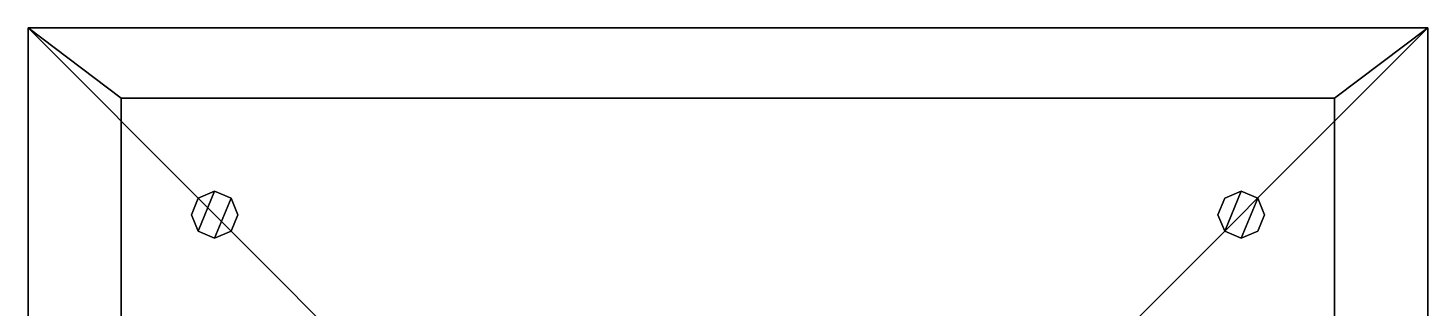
# Model space of a CAD drawing. Header units: millimetres. Extents: x -1.6 to 3, y -7.2 to 14.
# Drawn here: x -1.5 to 1.5, y 6.65 to 7.25 of the extents above; entities that cross this region are included whole.
import ezdxf

# ---------------------------------------------------------------- set-up
doc = ezdxf.new("R2010")
doc.units = ezdxf.units.MM

msp = doc.modelspace()

# ---------------------------------------------------------------- linework, layer by layer
for points in [[(1.5, 7.25, 1), (1.5, 7.25), (-1.5, 7.25), (-1.5, 7.25, 1)], [(-1.5, 7.25), (-1.5, 6.5, 0.4), (-1.5, 6.5, 0.6), (-1.5, 7.25, 1)], [(-1.5, 7.25, 1), (-0.73, 6.48, 1), (0.73, 6.48, 1), (1.5, 7.25, 1)], [(-1.5, 7.25), (-1.5, -4.43), (-1.5, -4.43, 0.4), (-1.5, 6.5, 0.4)], [(-1.3, 7.1, -0.55), (-1.3, -4.43, -0.55), (-1.5, -4.43), (-1.5, 7.25)], [(1.5, 7.25), (1.3, 7.1, -0.55), (-1.3, 7.1, -0.55), (-1.5, 7.25)], [(-1.5, 6.5, 0.6), (-1.5, -4.43, 0.6), (-1.5, -4.43, 1), (-1.5, 7.25, 1)], [(-1.5, 7.25, 1), (-1.5, 4.15, 1), (-0.75, 5.5, 1), (-0.73, 6.48, 1)], [(0.73, 6.48, 1), (0.75, 5.5, 1), (1.5, 4.15, 1), (1.5, 7.25, 1)], [(1.5, -4.43), (1.3, -4.43, -0.55), (1.3, 7.1, -0.55), (1.5, 7.25)], [(1.5, 6.5, 0.6), (1.5, 6.5, 0.4), (1.5, 7.25), (1.5, 7.25, 1)], [(1.5, -4.43, 1), (1.5, -4.43, 0.6), (1.5, 6.5, 0.6), (1.5, 7.25, 1)], [(1.5, -4.43, 0.4), (1.5, -4.43), (1.5, 7.25), (1.5, 6.5, 0.4)], [(1.3, 7.1, -0.55), (1.3, -4.43, -0.55), (-1.3, -4.43, -0.55), (-1.3, 7.1, -0.55)], [(-1.1354, 6.8146, 1.2), (-1.1, 6.9, 1.2), (-1.1354, 6.8854, 1.2), (-1.15, 6.85, 1.2)], [(-1.1354, 6.8854, 1), (-1.15, 6.85, 1), (-1.15, 6.85, 1.2), (-1.1354, 6.8854, 1.2)], [(-1.1, 6.9, 1), (-1.1354, 6.8854, 1), (-1.1354, 6.8854, 1.2), (-1.1, 6.9, 1.2)], [(-1.1, 6.8, 1.2), (-1.0646, 6.8854, 1.2), (-1.1, 6.9, 1.2), (-1.1354, 6.8146, 1.2)], [(-1.0646, 6.8854, 1), (-1.1, 6.9, 1), (-1.1, 6.9, 1.2), (-1.0646, 6.8854, 1.2)], [(-1.0646, 6.8146, 1.2), (-1.05, 6.85, 1.2), (-1.0646, 6.8854, 1.2), (-1.1, 6.8, 1.2)], [(-1.05, 6.85, 1), (-1.0646, 6.8854, 1), (-1.0646, 6.8854, 1.2), (-1.05, 6.85, 1.2)], [(1.0646, 6.8146, 1.2), (1.1, 6.9, 1.2), (1.0646, 6.8854, 1.2), (1.05, 6.85, 1.2)], [(1.0646, 6.8854, 1), (1.05, 6.85, 1), (1.05, 6.85, 1.2), (1.0646, 6.8854, 1.2)], [(1.1, 6.8, 1.2), (1.1354, 6.8854, 1.2), (1.1, 6.9, 1.2), (1.0646, 6.8146, 1.2)], [(1.1, 6.9, 1), (1.0646, 6.8854, 1), (1.0646, 6.8854, 1.2), (1.1, 6.9, 1.2)], [(1.1354, 6.8854, 1), (1.1, 6.9, 1), (1.1, 6.9, 1.2), (1.1354, 6.8854, 1.2)], [(1.1354, 6.8146, 1.2), (1.15, 6.85, 1.2), (1.1354, 6.8854, 1.2), (1.1, 6.8, 1.2)], [(1.15, 6.85, 1), (1.1354, 6.8854, 1), (1.1354, 6.8854, 1.2), (1.15, 6.85, 1.2)], [(-1.15, 6.85, 1), (-1.1354, 6.8146, 1), (-1.1354, 6.8146, 1.2), (-1.15, 6.85, 1.2)], [(-1.0646, 6.8146, 1), (-1.05, 6.85, 1), (-1.05, 6.85, 1.2), (-1.0646, 6.8146, 1.2)], [(1.05, 6.85, 1), (1.0646, 6.8146, 1), (1.0646, 6.8146, 1.2), (1.05, 6.85, 1.2)], [(1.1354, 6.8146, 1), (1.15, 6.85, 1), (1.15, 6.85, 1.2), (1.1354, 6.8146, 1.2)], [(-1.1354, 6.8146, 1), (-1.1, 6.8, 1), (-1.1, 6.8, 1.2), (-1.1354, 6.8146, 1.2)], [(-1.1, 6.8, 1), (-1.0646, 6.8146, 1), (-1.0646, 6.8146, 1.2), (-1.1, 6.8, 1.2)], [(1.0646, 6.8146, 1), (1.1, 6.8, 1), (1.1, 6.8, 1.2), (1.0646, 6.8146, 1.2)], [(1.1, 6.8, 1), (1.1354, 6.8146, 1), (1.1354, 6.8146, 1.2), (1.1, 6.8, 1.2)]]:
    msp.add_3dface(points)

doc.saveas('drawing.dxf')
